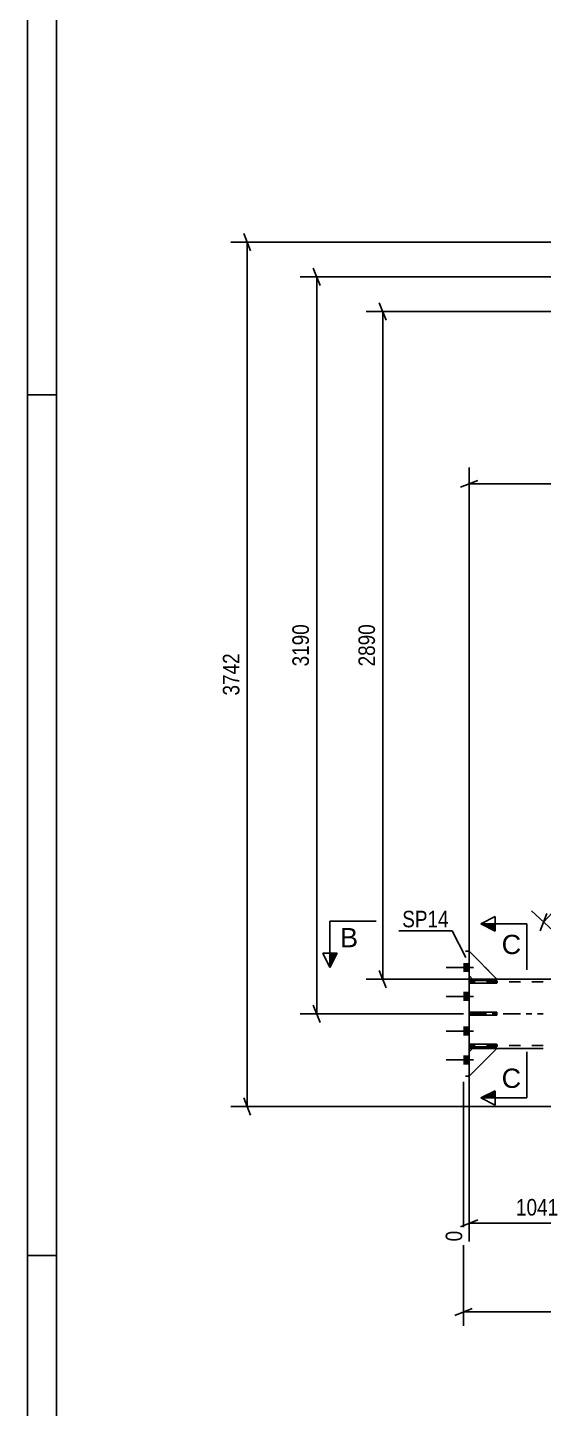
# Model space of a CAD drawing. Header units: millimetres. Extents: x -156 to 1033, y -616 to 225.
# Drawn here: x -156.4 to -67.1, y -196 to 43.2 of the extents above; entities that cross this region are included whole.
import ezdxf

# ---------------------------------------------------------------- set-up
doc = ezdxf.new("R2010")
doc.units = ezdxf.units.MM
doc.linetypes.add('DXK_LINE_DOT2', pattern=[3.9198, 1.9599, -1.9599])
doc.linetypes.add('DXK_LINE_DOT3', pattern=[5.9187, 2.979, -0.9799, 0.9799, -0.9799])
doc.styles.add('Arial', font='ARIAL.TTF', dxfattribs={"height": 0.2})
doc.styles.add('Arial Narrow', font='ARIALN.TTF', dxfattribs={"height": 0.2})

# ---------------------------------------------------------------- blocks, each defined once
blk = doc.blocks.new('Unknown-404205526-1162')
at = {"color": 5, "linetype": 'Continuous'}
for p, q in [((-156.42, 224.55), (-156.42, -616.45)), ((-151.42, 219.55), (-151.42, -611.45)), ((-151.42, -20.45), (-156.42, -20.45)), ((-151.42, -169.45), (-156.42, -169.45))]:
    blk.add_line(p, q, dxfattribs=at)
blk = doc.blocks.new('Part-404205526-1472 - 1399')
at = {"color": 7, "linetype": 'DXK_LINE_DOT2'}
for p, q in [((-80, -121), (-80, -116.8)), ((-80, -116.8), (-75.2, -121.6)), ((-79.4, -121.6), (-80, -121)), ((-75.2, -121.6), (-79.4, -121.6))]:
    blk.add_line(p, q, dxfattribs=at)
blk = doc.blocks.new('Part-404205526-1466 - 1399')
at = {"color": 2, "linetype": 'Continuous'}
for p, q in [((-80, -127.84), (-80, -127.36)), ((-80, -127.36), (-75.2, -127.36)), ((-75.2, -127.84), (-80, -127.84)), ((-75.2, -127.36), (-75.2, -127.84))]:
    blk.add_line(p, q, dxfattribs=at)
at = {"color": 7, "linetype": 'DXK_LINE_DOT2'}
blk.add_line((-79.4, -127.84), (-79.4, -127.36), dxfattribs=at)
blk = doc.blocks.new('Part-404205526-1469 - 1399')
at = {"color": 2, "linetype": 'Continuous'}
for p, q in [((-80, -116.8), (-75.2, -121.6)), ((-79.4, -121.6), (-80, -121)), ((-75.2, -121.6), (-79.4, -121.6))]:
    blk.add_line(p, q, dxfattribs=at)
at = {"color": 7, "linetype": 'DXK_LINE_DOT2'}
blk.add_line((-80, -121), (-80, -116.8), dxfattribs=at)
blk = doc.blocks.new('Part-404205526-1475 - 1399')
at = {"color": 2, "linetype": 'Continuous'}
for p, q in [((-79.4, -133.6), (-80, -134.2)), ((-80, -138.4), (-75.2, -133.6)), ((-75.2, -133.6), (-79.4, -133.6))]:
    blk.add_line(p, q, dxfattribs=at)
at = {"color": 7, "linetype": 'DXK_LINE_DOT2'}
blk.add_line((-80, -138.4), (-80, -134.2), dxfattribs=at)
blk = doc.blocks.new('Part-404205526-1461 - 1399')
at = {"color": 7, "linetype": 'DXK_LINE_DOT2'}
for p, q in [((-75.2, -132.86), (-80, -132.86)), ((-80, -132.86), (-80, -133.34)), ((-80, -133.34), (-75.2, -133.34)), ((-79.4, -133.34), (-79.4, -132.86)), ((-75.2, -133.34), (-75.2, -132.86))]:
    blk.add_line(p, q, dxfattribs=at)
blk = doc.blocks.new('Part-404205526-1462 - 1399')
at = {"color": 7, "linetype": 'DXK_LINE_DOT2'}
for p, q in [((-75.2, -121.86), (-80, -121.86)), ((-80, -121.86), (-80, -122.34)), ((-79.4, -122.34), (-79.4, -121.86)), ((-75.2, -122.34), (-75.2, -121.86)), ((-80, -122.34), (-75.2, -122.34))]:
    blk.add_line(p, q, dxfattribs=at)
blk = doc.blocks.new('Part-404205526-1463 - 1399')
at = {"color": 7, "linetype": 'DXK_LINE_DOT2'}
for p, q in [((-75.2, -127.36), (-80, -127.36)), ((-80, -127.36), (-80, -127.84)), ((-80, -127.84), (-75.2, -127.84)), ((-79.4, -127.84), (-79.4, -127.36)), ((-75.2, -127.84), (-75.2, -127.36))]:
    blk.add_line(p, q, dxfattribs=at)
blk = doc.blocks.new('Part-404205526-1464 - 1399')
at = {"color": 2, "linetype": 'Continuous'}
for p, q in [((-80, -133.34), (-80, -132.86)), ((-80, -132.86), (-75.2, -132.86)), ((-75.2, -133.34), (-80, -133.34)), ((-75.2, -132.86), (-75.2, -133.34))]:
    blk.add_line(p, q, dxfattribs=at)
at = {"color": 7, "linetype": 'DXK_LINE_DOT2'}
blk.add_line((-79.4, -133.34), (-79.4, -132.86), dxfattribs=at)
blk = doc.blocks.new('Part-404205526-1465 - 1399')
at = {"color": 2, "linetype": 'Continuous'}
for p, q in [((-80, -122.34), (-80, -121.86)), ((-80, -121.86), (-75.2, -121.86)), ((-75.2, -121.86), (-75.2, -122.34)), ((-75.2, -122.34), (-80, -122.34))]:
    blk.add_line(p, q, dxfattribs=at)
at = {"color": 7, "linetype": 'DXK_LINE_DOT2'}
blk.add_line((-79.4, -122.34), (-79.4, -121.86), dxfattribs=at)
blk = doc.blocks.new('Part-404205526-1478 - 1399')
at = {"color": 7, "linetype": 'DXK_LINE_DOT2'}
for p, q in [((-79.4, -133.6), (-80, -134.2)), ((-80, -138.4), (-75.2, -133.6)), ((-75.2, -133.6), (-79.4, -133.6)), ((-80, -134.2), (-80, -138.4))]:
    blk.add_line(p, q, dxfattribs=at)
blk = doc.blocks.new('Part-404205526-1487 - 1399')
at = {"color": 2, "linetype": 'Continuous'}
for p, q in [((-80, -121.6), (-79.4, -121.6)), ((-75.2, -121.6), (-67.2, -121.6)), ((-80, -133.6), (-79.4, -133.6)), ((-75.2, -133.6), (-67.2, -133.6))]:
    blk.add_line(p, q, dxfattribs=at)
at = {"color": 7, "linetype": 'DXK_LINE_DOT2'}
for p, q in [((-80, -133.6), (-80, -121.6)), ((-79.4, -121.6), (-75.2, -121.6)), ((-67.2, -122.08), (-80, -122.08)), ((-67.2, -133.12), (-80, -133.12)), ((-79.4, -133.6), (-75.2, -133.6))]:
    blk.add_line(p, q, dxfattribs=at)
at = {"color": 7, "linetype": 'DXK_LINE_DOT3'}
blk.add_line((-80, -127.6), (-67.2, -127.6), dxfattribs=at)
blk = doc.blocks.new('Part-404205526-1753 - 1399')
at = {"color": 2, "linetype": 'Continuous'}
for p, q in [((-80.6, -116.8), (-80, -116.8)), ((-80, -138.4), (-80, -116.8)), ((-80.6, -138.4), (-80, -138.4))]:
    blk.add_line(p, q, dxfattribs=at)
blk = doc.blocks.new('Bolt-404205526-1956 - 1399')
at = {"linetype": 'Continuous'}
for points in [[(-81, -118.94), (-81, -120.26), (-80, -120.26), (-80, -118.94)], [(-81, -118.94), (-81, -120.26), (-80, -120.26), (-80, -118.94)], [(-81, -118.94), (-81, -120.26), (-80, -120.26), (-80, -118.94)], [(-81, -123.94), (-81, -125.26), (-80, -125.26), (-80, -123.94)], [(-81, -123.94), (-81, -125.26), (-80, -125.26), (-80, -123.94)], [(-81, -129.94), (-81, -131.26), (-80, -131.26), (-80, -129.94)], [(-81, -129.94), (-81, -131.26), (-80, -131.26), (-80, -129.94)], [(-81, -134.94), (-81, -136.26), (-80, -136.26), (-80, -134.94)], [(-81, -134.94), (-81, -136.26), (-80, -136.26), (-80, -134.94)], [(-81, -134.94), (-81, -136.26), (-80, -136.26), (-80, -134.94)]]:
    blk.add_hatch(color=1, dxfattribs=at).paths.add_polyline_path(points)
at = {"color": 1, "linetype": 'Continuous'}
for p, q in [((-80, -118.94), (-81, -118.94)), ((-80, -118.94), (-81, -118.94)), ((-80, -118.94), (-81, -118.94)), ((-79.24, -119.6), (-84, -119.6)), ((-79.24, -119.6), (-84, -119.6)), ((-79.24, -119.6), (-84, -119.6)), ((-80, -120.26), (-81, -120.26)), ((-80, -120.26), (-81, -120.26)), ((-80, -120.26), (-81, -120.26)), ((-80, -123.94), (-81, -123.94)), ((-80, -123.94), (-81, -123.94)), ((-79.24, -124.6), (-84, -124.6)), ((-79.24, -124.6), (-84, -124.6)), ((-80, -125.26), (-81, -125.26)), ((-80, -125.26), (-81, -125.26)), ((-79.24, -130.6), (-84, -130.6)), ((-79.24, -130.6), (-84, -130.6)), ((-80, -129.94), (-81, -129.94)), ((-80, -129.94), (-81, -129.94)), ((-80, -131.26), (-81, -131.26)), ((-80, -131.26), (-81, -131.26)), ((-79.24, -135.6), (-84, -135.6)), ((-79.24, -135.6), (-84, -135.6)), ((-79.24, -135.6), (-84, -135.6)), ((-80, -134.94), (-81, -134.94)), ((-80, -134.94), (-81, -134.94)), ((-80, -134.94), (-81, -134.94)), ((-80, -136.26), (-81, -136.26)), ((-80, -136.26), (-81, -136.26)), ((-80, -136.26), (-81, -136.26))]:
    blk.add_line(p, q, dxfattribs=at)
blk = doc.blocks.new('StraightDimension-404205526-2933 - 1399')
at = {"color": 7, "linetype": 'Continuous'}
for p, q in [((-18.1, -7), (-18.1, -38.24)), ((-80, -120.6), (-80, -32.99)), ((-78.5, -35.24), (-81.5, -36.44)), ((-80, -35.84), (-18.1, -35.84)), ((-19.6, -36.44), (-16.6, -35.24))]:
    blk.add_line(p, q, dxfattribs=at)
at = {"color": 0}
blk.add_wipeout([(-44.79, -35.09), (-44.79, -30.89), (-53.31, -30.89), (-53.31, -35.09)], dxfattribs=at)
at = {"color": 3, "style": 'Arial Narrow'}
blk.add_text('2000', height=2.863, dxfattribs=at).set_placement((-52.71, -34.49))
blk = doc.blocks.new('StraightDimension-404205526-22824 - 1399')
at = {"color": 7, "linetype": 'Continuous'}
for p, q in [((-81, -139.4), (-81, -181.65)), ((-79.5, -178.65), (-82.5, -179.85)), ((-81, -179.25), (920.9, -179.25))]:
    blk.add_line(p, q, dxfattribs=at)
blk = doc.blocks.new('StraightDimension-404205526-2953 - 1399')
at = {"color": 7, "linetype": 'Continuous'}
for p, q in [((-20.1, 0), (-109.24, 0)), ((-105.79, -1.5), (-106.99, 1.5)), ((-106.39, -127.6), (-106.39, 0)), ((-106.99, -126.1), (-105.79, -129.1)), ((-81, -127.6), (-109.24, -127.6))]:
    blk.add_line(p, q, dxfattribs=at)
at = {"color": 0}
blk.add_wipeout([(-107.14, -59.54), (-111.34, -59.54), (-111.34, -68.06), (-107.14, -68.06)], dxfattribs=at)
at = {"color": 3, "style": 'Arial Narrow'}
blk.add_text('3190', height=2.863, rotation=90.0002, dxfattribs=at).set_placement((-107.74, -67.46))
blk = doc.blocks.new('StraightDimension-404205526-3151 - 1399')
at = {"color": 7, "linetype": 'Continuous'}
for p, q in [((-117.82, 4.5), (-119.02, 7.5)), ((-19.1, 6), (-121.27, 6)), ((-118.42, -143.68), (-118.42, 6)), ((-119.02, -142.18), (-117.82, -145.18)), ((53.41, -143.68), (-121.27, -143.68))]:
    blk.add_line(p, q, dxfattribs=at)
at = {"color": 0}
blk.add_wipeout([(-119.17, -64.59), (-123.37, -64.59), (-123.37, -73.1), (-119.17, -73.1)], dxfattribs=at)
at = {"color": 3, "style": 'Arial Narrow'}
blk.add_text('3742', height=2.863, rotation=90.0002, dxfattribs=at).set_placement((-119.77, -72.5))
blk = doc.blocks.new('StraightDimension-404205526-10060 - 1399')
at = {"color": 7, "linetype": 'Continuous'}
for p, q in [((-94.35, -7.5), (-95.55, -4.5)), ((57.26, -6), (-97.8, -6)), ((-94.95, -121.6), (-94.95, -6)), ((57.26, -121.6), (-97.8, -121.6)), ((-95.55, -120.1), (-94.35, -123.1))]:
    blk.add_line(p, q, dxfattribs=at)
at = {"color": 0}
blk.add_wipeout([(-95.7, -59.54), (-99.9, -59.54), (-99.9, -68.06), (-95.7, -68.06)], dxfattribs=at)
at = {"color": 3, "style": 'Arial Narrow'}
blk.add_text('2890', height=2.863, rotation=90.0002, dxfattribs=at).set_placement((-96.3, -67.46))
blk = doc.blocks.new('StraightDimension-404205526-14718 - 1399')
at = {"color": 7, "linetype": 'Continuous'}
for p, q in [((49.6, -5.32), (37.58, 5.79)), ((39.09, 2.35), (40.25, 5.37)), ((-67.13, -111.74), (39.67, 3.86)), ((-57.19, -120.92), (-69.22, -109.81)), ((-66.55, -110.23), (-67.71, -113.25))]:
    blk.add_line(p, q, dxfattribs=at)
at = {"color": 0}
blk.add_wipeout([(-11.39, -50.31), (-14.48, -47.46), (-20.25, -53.71), (-17.17, -56.56)], dxfattribs=at)
at = {"color": 3, "style": 'Arial Narrow'}
blk.add_text('3935', height=2.863, rotation=47.269, dxfattribs=at).set_placement((-17.2, -55.71))
blk = doc.blocks.new('StraightDimension-404205526-20076 - 1399')
at = {"color": 7, "linetype": 'Continuous'}
for p, q in [((-56.46, -122.6), (-56.46, -172.51)), ((-80, -134.6), (-80, -167.03)), ((-78.5, -163.3), (-81.5, -164.5)), ((-80, -163.9), (-56.46, -163.9)), ((-57.96, -164.5), (-54.96, -163.3))]:
    blk.add_line(p, q, dxfattribs=at)
at = {"color": 0}
blk.add_wipeout([(-63.97, -163.15), (-63.97, -158.95), (-72.49, -158.95), (-72.49, -163.15)], dxfattribs=at)
at = {"color": 0, "linetype": 'Continuous'}
for points in [[(-80.6, -164.6), (-84.8, -164.6), (-84.8, -167.63), (-80.6, -167.63)], [(-57.06, -164.6), (-61.26, -164.6), (-61.26, -173.11), (-57.06, -173.11)]]:
    blk.add_wipeout(points, dxfattribs=at)
at = {"color": 3, "style": 'Arial Narrow'}
blk.add_text('1041', height=2.863, dxfattribs=at).set_placement((-71.89, -162.55))
at = {"color": 3, "linetype": 'Continuous', "style": 'Arial Narrow'}
for s, height, p in [('0', 2.86, (-81.2, -167.03)), ('1041', 2.863, (-57.66, -172.51))]:
    blk.add_text(s, height=height, rotation=90.0002, dxfattribs=at).set_placement(p)
blk = doc.blocks.new('Mark-404205526-1749 - 1399')
at = {"color": 0}
blk.add_wipeout([(-83.54, -112.64), (-83.54, -109.64), (-91.58, -109.64), (-91.58, -112.64)], dxfattribs=at)
blk.add_wipeout([(-83.54, -112.64), (-83.54, -109.64), (-91.58, -109.64), (-91.58, -112.64)], dxfattribs=at)
at = {"color": 30, "linetype": 'Continuous'}
for p in [(-92.18, -113.24), (-80.57, -117.86)]:
    blk.add_line(p, (-82.94, -113.24), dxfattribs=at)
at = {"color": 3, "style": 'Arial Narrow'}
blk.add_text('SP14', height=2.863, dxfattribs=at).set_placement((-91.58, -112.64))
blk = doc.blocks.new('SectionMark-404205526-3310 - 1399')
at = {"color": 6, "linetype": 'Continuous'}
for p, q in [((-78, -112.03), (-75.5, -110.78)), ((-70, -112.03), (-78, -112.03)), ((-70, -142.2), (-78, -142.2)), ((-75.5, -143.45), (-78, -142.2))]:
    blk.add_line(p, q, dxfattribs=at)
at = {"color": 0, "linetype": 'Continuous'}
for points in [[(-71, -117.28), (-71, -113.78), (-74.37, -113.78), (-74.37, -117.28)], [(-71, -140.45), (-71, -136.95), (-74.37, -136.95), (-74.37, -140.45)]]:
    blk.add_wipeout(points, dxfattribs=at)
at = {"linetype": 'Continuous'}
for points in [[(-75.5, -112.03), (-75.5, -113.28), (-78, -112.03)], [(-75.5, -140.95), (-75.5, -142.2), (-78, -142.2)]]:
    blk.add_hatch(color=6, dxfattribs=at).paths.add_polyline_path(points)
at = {"color": 6, "linetype": 'Continuous'}
for p, q in [((-78, -112.03), (-75.5, -113.28)), ((-75.5, -113.28), (-75.5, -110.78)), ((-70, -112.03), (-70, -120.03)), ((-70, -142.2), (-70, -134.2)), ((-78, -142.2), (-75.5, -140.95)), ((-75.5, -140.95), (-75.5, -143.45))]:
    blk.add_line(p, q, dxfattribs=at)
at = {"color": 3, "linetype": 'Continuous', "style": 'Arial'}
for p in [(-74.37, -117.28), (-74.37, -140.45)]:
    blk.add_text('C', height=3.34, dxfattribs=at).set_placement(p)
blk = doc.blocks.new('SectionMark-404205526-3302 - 1399')
at = {"color": 6, "linetype": 'Continuous'}
for p, q in [((-104.09, -111.6), (-104.09, -119.6)), ((-104.09, -119.6), (-105.34, -117.1))]:
    blk.add_line(p, q, dxfattribs=at)
at = {"color": 0, "linetype": 'Continuous'}
blk.add_wipeout([(-99.23, -116.1), (-99.23, -112.6), (-102.34, -112.6), (-102.34, -116.1)], dxfattribs=at)
at = {"linetype": 'Continuous'}
blk.add_hatch(color=6, dxfattribs=at).paths.add_polyline_path([(-104.09, -117.1), (-102.84, -117.1), (-104.09, -119.6)])
at = {"color": 6, "linetype": 'Continuous'}
for p, q in [((-104.09, -111.6), (-96.09, -111.6)), ((-102.84, -117.1), (-105.34, -117.1)), ((-104.09, -119.6), (-102.84, -117.1))]:
    blk.add_line(p, q, dxfattribs=at)
at = {"color": 3, "linetype": 'Continuous', "style": 'Arial'}
blk.add_text('B', height=3.34, dxfattribs=at).set_placement((-102.34, -116.1))

msp = doc.modelspace()

# ---------------------------------------------------------------- block references
for name in ['Unknown-404205526-1162', 'Part-404205526-1753 - 1399', 'Part-404205526-1472 - 1399', 'Part-404205526-1469 - 1399', 'Bolt-404205526-1956 - 1399', 'Part-404205526-1487 - 1399', 'Part-404205526-1462 - 1399', 'Part-404205526-1465 - 1399', 'Part-404205526-1466 - 1399', 'Part-404205526-1463 - 1399', 'Part-404205526-1461 - 1399', 'Part-404205526-1464 - 1399', 'Part-404205526-1475 - 1399', 'Part-404205526-1478 - 1399']:
    msp.add_blockref(name, (0, 0))

# ---------------------------------------------------------------- next in the draw order: block references
msp.add_blockref('StraightDimension-404205526-2933 - 1399', (0, 0))

# ---------------------------------------------------------------- next in the draw order: block references
msp.add_blockref('StraightDimension-404205526-22824 - 1399', (0, 0))

# ---------------------------------------------------------------- next in the draw order: block references
msp.add_blockref('StraightDimension-404205526-2953 - 1399', (0, 0))

# ---------------------------------------------------------------- next in the draw order: block references
msp.add_blockref('StraightDimension-404205526-3151 - 1399', (0, 0))

# ---------------------------------------------------------------- next in the draw order: block references
msp.add_blockref('StraightDimension-404205526-10060 - 1399', (0, 0))

# ---------------------------------------------------------------- next in the draw order: block references
for name in ['StraightDimension-404205526-14718 - 1399', 'Mark-404205526-1749 - 1399', 'StraightDimension-404205526-20076 - 1399']:
    msp.add_blockref(name, (0, 0))

# ---------------------------------------------------------------- next in the draw order: block references
msp.add_blockref('SectionMark-404205526-3310 - 1399', (0, 0))

# ---------------------------------------------------------------- next in the draw order: block references
msp.add_blockref('SectionMark-404205526-3302 - 1399', (0, 0))

doc.saveas('drawing.dxf')
